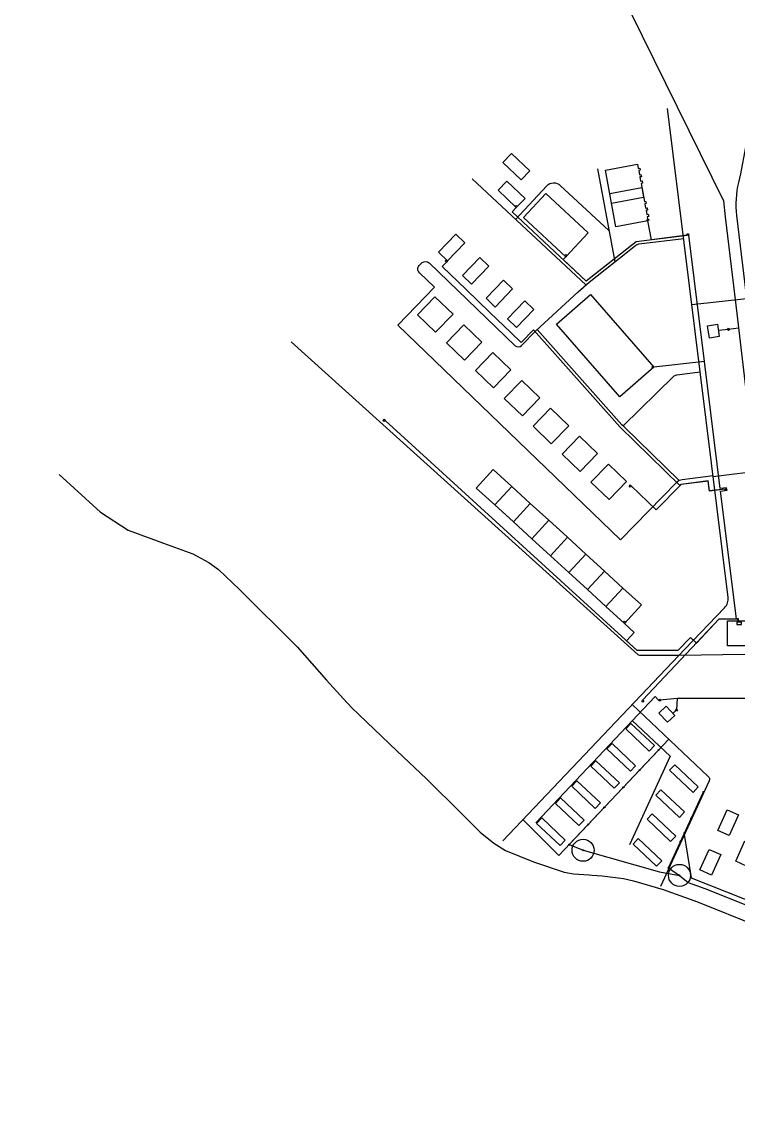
# Model space of a CAD drawing. Header units: millimetres. Extents: x 2242211 to 2245579, y 377443 to 383867.
# Drawn here: x 2242211 to 2243638, y 380203 to 382357 of the extents above; entities that cross this region are included whole.
import ezdxf

# ---------------------------------------------------------------- set-up
doc = ezdxf.new("R2010")
doc.units = ezdxf.units.MM

msp = doc.modelspace()

# ---------------------------------------------------------------- linework, layer by layer
msp.add_lwpolyline([(2242210.7, 383866.8), (2242468.9, 383280.4), (2242575.5, 383048.5), (2242622.1, 382893.4), (2243238.7, 382751), (2243608.4, 382000), (2243612.2, 381967.7), (2243628.6, 381830.1), (2243635.1, 381775.5), (2243669.3, 381487.9), (2243675.9, 381432.3), (2243712.3, 381126.6), (2243718.5, 381071.5), (2243744.5, 380832.8, 0.150688), (2243783.8, 380750.1, -0.160623), (2243851.3, 380610.9), (2243864, 380503), (2243872.2, 380434.1), (2243909.5, 380117.9)], format="xyb")
at = {"ltscale": 0.5}
for points in [[(2243660.8, 382320.3, -0.07883), (2243638.4, 382036.4, 0.089632), (2243634.6, 381970.4), (2243650.9, 381832.8), (2243657.4, 381778.2), (2243691.7, 381490.6), (2243698.3, 381435), (2243734.6, 381129.2), (2243740.9, 381074), (2243766.8, 380835.4, 0.162509), (2243800.2, 380765.5, -0.160395), (2243873.6, 380613.8)], [(2243168.9, 380724.4), (2243531.9, 381106.3), (2243610.8, 381188.9, 0.234981), (2243617.9, 381209.6), (2243497.3, 382184)], [(2243194.5, 381962.8), (2243256.7, 382029.7, -0.414214), (2243283.6, 382030.6), (2243380.5, 381940.4)], [(2243588, 381451.7), (2243526.5, 381444, 0.169916), (2243515.2, 381438.5), (2243403.7, 381324.4), (2242960.2, 381752.3), (2243032.9, 381827.6), (2243003, 381856.5, -0.414214), (2243002.7, 381870.7), (2243008.7, 381876.9, -0.342114), (2243022.2, 381876.4), (2243193.6, 381711.1, 0.412651), (2243206.3, 381711.3), (2243234.8, 381740.8), (2243319.5, 381818.5), (2243341.2, 381838), (2243417.2, 381898.1), (2243434.1, 381911.4, -0.137188), (2243440, 381913.9), (2243529.4, 381925)], [(2242747.6, 381719), (2243437.9, 381095.7, 0.185693), (2243441.3, 381094.4), (2243520.6, 381094.4)], [(2243408.5, 381551.6), (2243508.9, 381649.6, -0.163887), (2243515.8, 381652.9), (2243562.3, 381658.7)], [(2243426.8, 380995.8), (2243578.4, 380852.8, -0.322393), (2243580.1, 380843.6), (2243483, 380633.6)]]:
    msp.add_lwpolyline(points, format="xyb", dxfattribs=at)
at = {"color": 6}
for points in [[(2243186.7, 382094.1), (2243222.7, 382059.4), (2243205.4, 382041.4), (2243169.4, 382076.1)], [(2243394.3, 381948), (2243373.4, 382061.1), (2243437.3, 382072.9), (2243438.9, 382064.5), (2243441.8, 382065.1), (2243442.7, 382060.7), (2243439.7, 382060.1), (2243441.3, 382051.7), (2243444.2, 382052.3), (2243445, 382047.9), (2243442.1, 382047.4), (2243443.6, 382039), (2243446.6, 382039.5), (2243447.4, 382035.1), (2243444.4, 382034.6), (2243451.3, 381998.2), (2243454.1, 381998.7), (2243454.9, 381994.3), (2243452.1, 381993.8), (2243453.6, 381985.4), (2243456.5, 381985.9), (2243457.3, 381981.5), (2243454.3, 381981), (2243455.9, 381972.6), (2243458.8, 381973.1), (2243459.6, 381968.8), (2243456.7, 381968.2), (2243458.2, 381959.8)], [(2243177.3, 382039.2), (2243213.3, 382004.5), (2243195.9, 381986.5), (2243159.9, 382021.2)], [(2243382.1, 382014.4), (2243446, 382026.2), (2243449.6, 382006.5), (2243385.7, 381994.7)], [(2243294.7, 381888.5), (2243210.6, 381966.9), (2243254.9, 382014.5), (2243339.1, 381936.1)], [(2243040.9, 381897.3), (2243075.6, 381933.3), (2243093.6, 381915.9), (2243058.9, 381879.9)], [(2243088.8, 381851), (2243123.5, 381887), (2243141.5, 381869.7), (2243106.8, 381833.7)], [(2243135.9, 381805.6), (2243170.6, 381841.6), (2243188.6, 381824.2), (2243153.9, 381788.2)], [(2243033.9, 381808.6), (2243069.9, 381773.8), (2243035.2, 381737.9), (2242999.2, 381772.6)], [(2243344, 381813.1), (2243469.8, 381668.1), (2243401.9, 381609.1), (2243276, 381754.1)], [(2243178.3, 381764.8), (2243213, 381800.7), (2243231, 381783.4), (2243196.3, 381747.4)], [(2243091.5, 381753), (2243127.5, 381718.3), (2243092.8, 381682.3), (2243056.8, 381717)], [(2243149.1, 381697.5), (2243185.1, 381662.8), (2243150.4, 381626.8), (2243114.4, 381661.5)], [(2243206.7, 381641.9), (2243242.7, 381607.2), (2243208, 381571.2), (2243172, 381606)], [(2243264.3, 381586.4), (2243300.3, 381551.7), (2243265.5, 381515.7), (2243229.6, 381550.4)], [(2243321.8, 381530.9), (2243357.8, 381496.2), (2243323.1, 381460.2), (2243287.1, 381494.9)], [(2243150, 381464.3), (2243186.9, 381430.6), (2243153.2, 381393.7), (2243116.3, 381427.4)], [(2243379.4, 381475.3), (2243415.4, 381440.6), (2243380.7, 381404.6), (2243344.7, 381439.3)], [(2243186.9, 381430.6), (2243223.8, 381396.9), (2243190.1, 381360), (2243153.2, 381393.7)], [(2243223.8, 381396.9), (2243260.7, 381363.2), (2243227, 381326.2), (2243190.1, 381360)], [(2243260.7, 381363.2), (2243297.6, 381329.4), (2243263.9, 381292.5), (2243227, 381326.2)], [(2243297.6, 381329.4), (2243334.5, 381295.7), (2243300.8, 381258.8), (2243263.9, 381292.5)], [(2243334.5, 381295.7), (2243371.4, 381262), (2243337.7, 381225), (2243300.8, 381258.8)], [(2243371.4, 381262), (2243408.3, 381228.2), (2243374.6, 381191.3), (2243337.7, 381225)], [(2243408.3, 381228.2), (2243445.3, 381194.5), (2243411.5, 381157.6), (2243374.6, 381191.3)]]:
    msp.add_lwpolyline(points, close=True, dxfattribs=at)
at = {"ltscale": 0.5}
for points in [[(2243357.8, 382063.3), (2243392, 381878.1)], [(2243107.9, 382043.4), (2243334.7, 381832.2)], [(2243545.7, 381793), (2243654.2, 381805.3)], [(2243520.4, 381442.2), (2243410.6, 381549.6), (2243406.4, 381553.7), (2243237.6, 381743.4)], [(2243588.1, 381450.2), (2243694.9, 381463.5)], [(2243520.6, 381094.4), (2243738.2, 381097.4)], [(2243209.1, 380766.8), (2243280.6, 380694.8), (2243499.8, 380926.9)]]:
    msp.add_lwpolyline(points, dxfattribs=at)
for points in [[(2243536.5, 381930.9), (2243434.7, 381918.3), (2243335.4, 381839.7), (2243187.4, 381977.6), (2243195.9, 381986.5)], [(2243536.5, 381931.1), (2243465.2, 381922.3), (2243458.2, 381959.8)], [(2243536.5, 381931), (2243434.7, 381918.4), (2243335.4, 381839.9), (2243289.4, 381882.7), (2243294.7, 381888.5)], [(2243614.8, 381425.7), (2243614.6, 381427.9), (2243602.2, 381426.4), (2243570.7, 381679.9), (2243539.5, 381931.3)], [(2243611.8, 381425.4), (2243580.6, 381421.6), (2243578.1, 381441.5), (2243524, 381434.8), (2243521.8, 381432.5), (2243402, 381549.5), (2243229.9, 381743), (2243205.5, 381717.7), (2243185.9, 381736.6), (2243143.5, 381777.4), (2243096.4, 381822.9), (2243048.4, 381869.1), (2243056.8, 381877.8)], [(2243614.7, 381425.7), (2243614.5, 381427.8), (2243602.1, 381426.3), (2243570.6, 381679.8), (2243469.8, 381668.1)], [(2243637.7, 381159.8), (2243637.7, 381166.1), (2243599.5, 381166.1), (2243554.6, 381118.4), (2243542.9, 381129.4), (2243518, 381103.4), (2243437, 381103.4), (2242934.7, 381562.3)], [(2242285.8, 381454.2), (2242367.5, 381379.2), (2242423, 381343.3), (2242493.6, 381317.6), (2242551.5, 381296.6), (2242583.5, 381278.7), (2242602.7, 381265.4), (2242644.6, 381225.4), (2242759.7, 381111.2), (2242817.8, 381044.6), (2242858.4, 381000.3), (2242861.2, 380997.3), (2242868, 380989.9), (2242958.2, 380903.7), (2243016.9, 380848.1), (2243086.9, 380778.6), (2243123.9, 380741.8), (2243150.9, 380719.8), (2243174.6, 380705.2), (2243230.4, 380682.2), (2243291.2, 380662), (2243309.6, 380658.6), (2243341, 380656.4), (2243347.3, 380655.9), (2243367.2, 380654.5), (2243409.4, 380649.1), (2243429.7, 380644.3), (2243488.2, 380627.5), (2243556.8, 380602.9), (2243675.8, 380554.9)], [(2243611.8, 381425.3), (2243580.5, 381421.5), (2243578, 381441.4), (2243524.1, 381434.7), (2243474.3, 381383.8), (2243424.8, 381431.6)], [(2243638.2, 381159.8), (2243638.2, 381166.6), (2243634.4, 381166.6), (2243602.7, 381421.2), (2243612.1, 381422.3)], [(2243637.8, 381159.8), (2243637.8, 381166.2), (2243599.5, 381166.2), (2243554.6, 381118.6), (2243542.9, 381129.6), (2243518, 381103.5), (2243437, 381103.5), (2243415.7, 381123), (2243431, 381139.8), (2243411.5, 381157.6)], [(2243637.6, 381159.8), (2243637.6, 381166), (2243599.6, 381166), (2243447.9, 381005.3)]]:
    msp.add_lwpolyline(points)
for points in [[(2243198, 381988.6), (2243195.9, 381986.5), (2243193.8, 381988.6), (2243195.9, 381990.7)], [(2243460.3, 381962), (2243458.2, 381959.8), (2243456.1, 381961.9), (2243458.2, 381964.1)], [(2243539.5, 381931.3), (2243536.5, 381930.9), (2243536.1, 381933.9), (2243539.1, 381934.3)], [(2243296.8, 381890.7), (2243294.7, 381888.5), (2243292.6, 381890.6), (2243294.7, 381892.8)], [(2243058.9, 381879.9), (2243056.8, 381877.8), (2243054.6, 381879.9), (2243056.7, 381882)], [(2243467.9, 381670.3), (2243469.8, 381668.1), (2243467.6, 381666.1), (2243465.6, 381668.4)], [(2242934.7, 381562.3), (2242932.6, 381560.1), (2242930.4, 381562.2), (2242932.5, 381564.4)], [(2243424.8, 381431.6), (2243422.7, 381429.4), (2243420.5, 381431.5), (2243422.6, 381433.7)], [(2243615.1, 381422.7), (2243612.1, 381422.3), (2243611.8, 381425.3), (2243614.7, 381425.7)], [(2243413.5, 381159.8), (2243411.5, 381157.6), (2243409.3, 381159.6), (2243411.3, 381161.8)], [(2243616.8, 381163.1), (2243666.8, 381163.1), (2243666.8, 381113.1), (2243616.8, 381113.1)], [(2243644.2, 381160.2), (2243635.2, 381160.2), (2243635.2, 381155.2), (2243644.2, 381155.2)], [(2243450, 381003.1), (2243447.8, 381001), (2243445.8, 381003.2), (2243447.9, 381005.3)]]:
    msp.add_lwpolyline(points, close=True)
at = {"color": 2}
for points in [[(2243600.3, 381729.1), (2243580.5, 381726.3), (2243577, 381751), (2243596.8, 381753.8)], [(2243620.7, 381743.6), (2243618.5, 381741.5), (2243616.5, 381743.7), (2243618.6, 381745.8)], [(2243483.7, 381004.7), (2243481.5, 381002.7), (2243479.4, 381004.9), (2243481.6, 381006.9)], [(2243511.7, 380974.3), (2243497.1, 380960.6), (2243480, 380978.8), (2243494.5, 380992.5)], [(2243517.3, 380985.1), (2243515.1, 380983), (2243513.1, 380985.2), (2243515.3, 380987.3)]]:
    msp.add_lwpolyline(points, close=True, dxfattribs=at)
for points in [[(2243618.6, 381743.6), (2243598.6, 381741.1)], [(2243638.6, 381746.1), (2243618.6, 381743.6)], [(2243234.8, 380760.4), (2243472.5, 381012.2), (2243479.4, 381004.9)], [(2243516.5, 381007.9), (2243481.6, 381004.8)], [(2243516.5, 381007.9), (2243515.2, 380985.2)], [(2243725.4, 381007.9), (2243516.5, 381007.9)], [(2243515.2, 380985.2), (2243507.9, 380978.3)], [(2243427, 380964), (2243502.2, 380893), (2243421.2, 380716.5)]]:
    msp.add_lwpolyline(points, dxfattribs=at)
at = {"color": 1}
for points in [[(2243424.3, 380958.2), (2243471.1, 380914.1), (2243460.8, 380903.2), (2243414, 380947.4)], [(2243376.3, 380907.4), (2243386.6, 380918.3), (2243433.4, 380874.1), (2243423.1, 380863.2)], [(2243354.3, 380884), (2243401.2, 380839.8), (2243390.9, 380829), (2243344.1, 380873.2)], [(2243511.6, 380875.8), (2243558.5, 380831.7), (2243548.2, 380820.8), (2243501.4, 380865)], [(2243306.3, 380833.2), (2243316.6, 380844.1), (2243363.4, 380799.9), (2243353.1, 380789)], [(2243473.9, 380815.3), (2243484.1, 380826.2), (2243530.9, 380782), (2243520.7, 380771.1)], [(2243284.3, 380809.9), (2243331.1, 380765.7), (2243320.8, 380754.8), (2243274, 380799)], [(2243466.6, 380778.1), (2243513.5, 380733.9), (2243503.2, 380723), (2243456.4, 380767.2)], [(2243236.3, 380759), (2243246.6, 380769.9), (2243293.4, 380725.7), (2243283.1, 380714.8)], [(2243428.5, 380717.9), (2243438.7, 380728.8), (2243485.6, 380684.6), (2243475.3, 380673.7)]]:
    msp.add_lwpolyline(points, close=True, dxfattribs=at)
at = {"color": 32, "true_color": 0xcd6928}
for points in [[(2243479.1, 380905.1), (2243301.3, 380716.7), (2243329.1, 380705.5)], [(2243498.9, 380670.4), (2243568.9, 380821.7)], [(2243329.1, 380705.5), (2243481.2, 380662.3), (2243521, 380655.4)], [(2243498.9, 380670.4), (2243521, 380655.4)], [(2243521, 380655.4), (2243538, 380641.4), (2243571.4, 380629.1), (2243716.4, 380571.2), (2243779.9, 380564.4)]]:
    msp.add_lwpolyline(points, dxfattribs=at)
at = {"color": 254, "true_color": 0xddb3d4}
for points in [[(2243615.9, 380786.3), (2243638.7, 380776), (2243620.2, 380735), (2243597.4, 380745.2)], [(2243580.3, 380707.2), (2243603.1, 380697), (2243584.6, 380655.9), (2243561.8, 380666.2)], [(2243651.4, 380724.6), (2243674.2, 380714.3), (2243655.7, 380673.3), (2243632.9, 380683.5)]]:
    msp.add_lwpolyline(points, close=True, dxfattribs=at)
at = {"color": 141, "true_color": 0xadddf7}
msp.add_lwpolyline([(2243529.3, 380740.9), (2243544.4, 380650.6), (2243720.1, 380580.5), (2243805.8, 380605.2)], dxfattribs=at)
at = {"color": 32, "true_color": 0xcd6928}
for centre, radius in [((2243479.1, 380905.1), 1), ((2243441.3, 380865), 1), ((2243409.1, 380830.8), 1), ((2243568.9, 380821.7), 1), ((2243371.3, 380790.8), 1), ((2243339, 380756.6), 1), ((2243544.6, 380769.1), 1), ((2243329.1, 380705.5), 22), ((2243301.3, 380716.7), 1), ((2243329.1, 380705.5), 1), ((2243523.3, 380723), 1), ((2243498.9, 380670.4), 1), ((2243521, 380655.4), 22), ((2243521, 380655.4), 1)]:
    msp.add_circle(centre, radius, dxfattribs=at)

doc.saveas('drawing.dxf')
